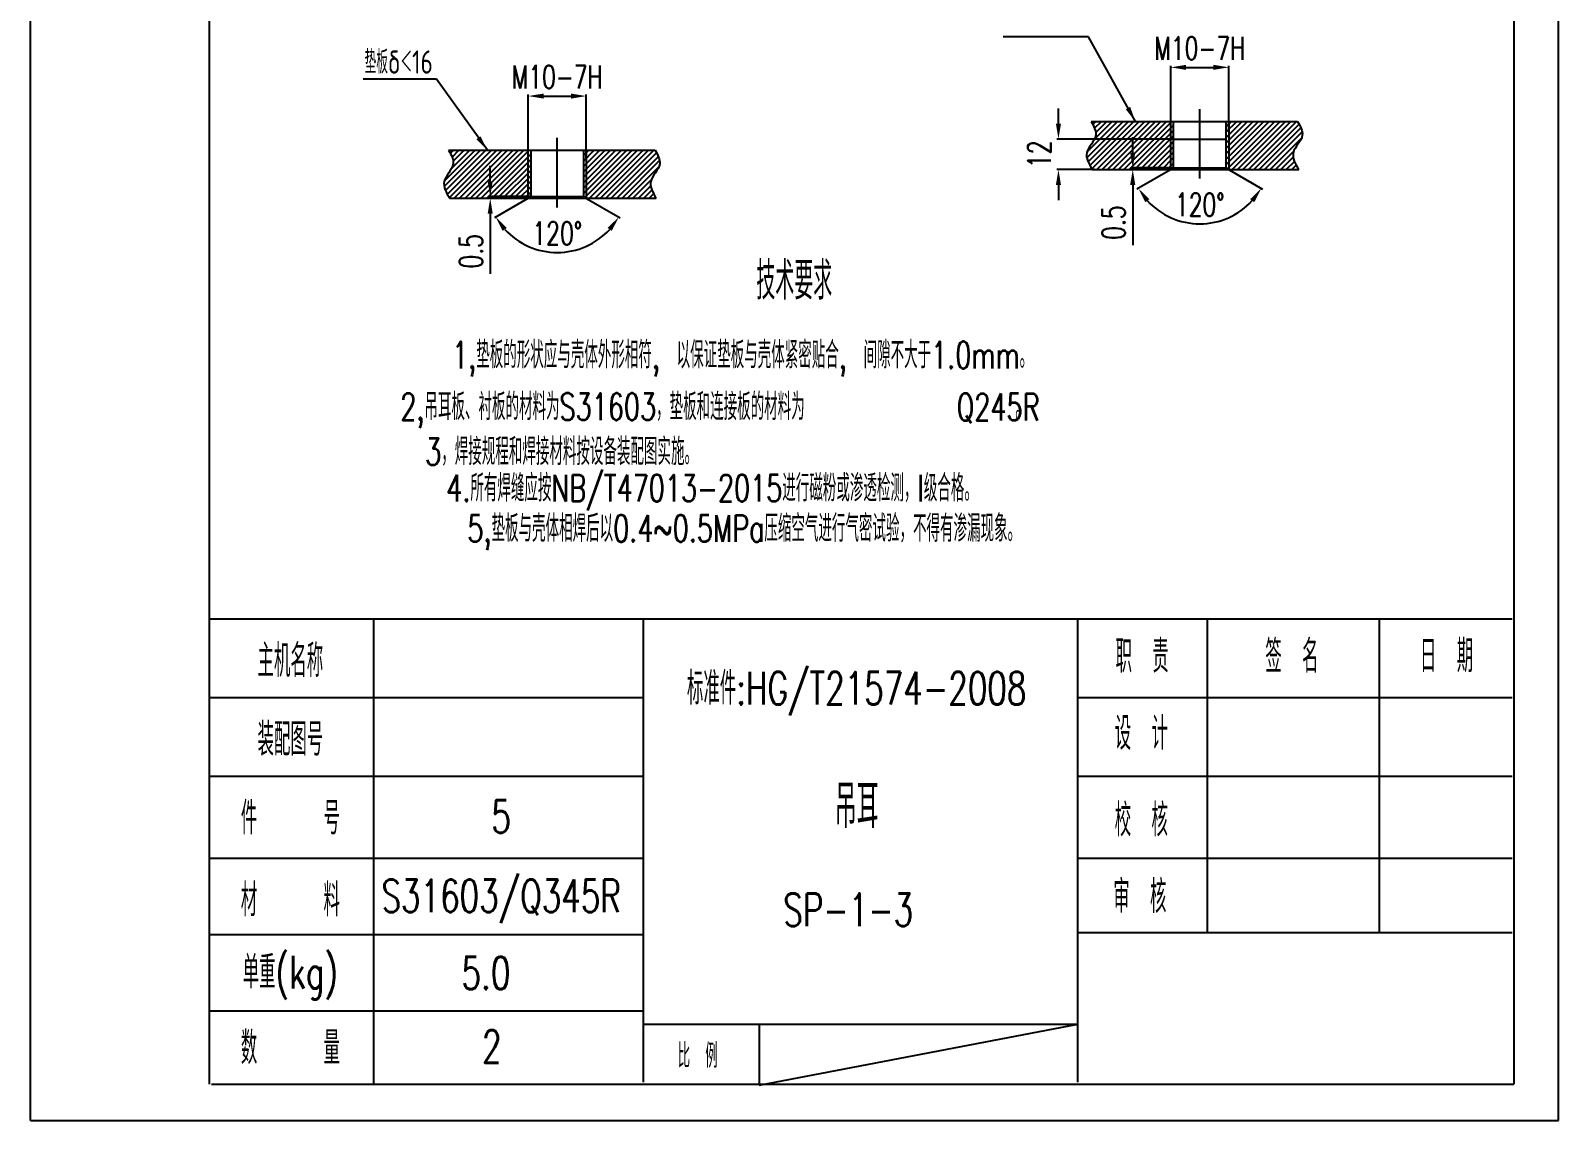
# Model space of a CAD drawing. Header units: millimetres. Extents: x 1541 to 38856, y -668 to 24805.
# Drawn here: x 34323 to 36318, y 17245 to 18667 of the extents above; entities that cross this region are included whole.
import ezdxf
from ezdxf.enums import TextEntityAlignment as Align

# ---------------------------------------------------------------- set-up
doc = ezdxf.new("R2010")
doc.units = ezdxf.units.MM
doc.linetypes.add('CENTER', pattern=[6.25, 5, -0.5, 0.25, -0.5])
doc.layers.add('1', color=2, linetype='Continuous')
doc.layers.add('2', color=1, linetype='Continuous')
doc.styles.add('HZ0', font='TXT.shx', dxfattribs={"width": 0.7, "bigfont": 'gbcbig.shx'})
doc.styles.get("Standard").update_dxf_attribs({"font": 'txt', "bigfont": 'gbcbig.shx'})
doc.dimstyles.get("Standard").update_dxf_attribs({"dimscale": 10, "dimtxt": 3, "dimasz": 2, "dimexe": 2, "dimexo": 0.0625, "dimgap": 1, "dimtad": 0, "dimtih": 1, "dimtoh": 1, "dimdec": 4, "dimzin": 0, "dimdsep": 46, "dimtxsty": 'Standard', "dimcen": 0.09, "dimadec": 0, "dimazin": 0, "dimtfac": 1, "dimtdec": 4, "dimtofl": 0, "dimtmove": 0, "dimatfit": 3, "dimfxl": 1, "dimtolj": 1, "dimtzin": 0, "dimarcsym": 0})

# ---------------------------------------------------------------- blocks, each defined once
blk = doc.blocks.new('*D180')
at = {"layer": '2', "color": 1, "lineweight": -2, "transparency": 16777216}
for p, q in [((35811.5, 18535.3), (35811.5, 18621.4)), ((35831.5, 18619.4), (35867.3, 18619.4)), ((35887.3, 18535.3), (35887.3, 18621.4))]:
    blk.add_line(p, q, dxfattribs=at)
at = {"layer": '2', "color": 1, "transparency": 16777216}
for points in [[(35831.5, 18622.7), (35831.5, 18616.1), (35811.5, 18619.4)], [(35867.3, 18622.7), (35867.3, 18616.1), (35887.3, 18619.4)]]:
    blk.add_solid(points, dxfattribs=at)
at = {"layer": 'Defpoints', "color": 0, "transparency": 16777216}
for p in [(35887.3, 18619.4), (35811.5, 18534.7), (35887.3, 18534.7)]:
    blk.add_point(p, dxfattribs=at)
at = {"layer": '2', "color": 1, "transparency": 16777216, "insert": (35849.4, 18644.4), "char_height": 30, "attachment_point": 5, "style": 'HZ0'}
blk.add_mtext('\\A1;M10-7H', dxfattribs=at)
blk = doc.blocks.new('*D181')
at = {"color": 1, "lineweight": -2, "transparency": 16777216}
for p, q in [((34923.1, 18470.7), (34923.1, 18490.7)), ((34975.8, 18450.7), (34921.1, 18450.7)), ((34972.1, 18448.5), (34921.1, 18448.5)), ((34923.1, 18428.5), (34923.1, 18350))]:
    blk.add_line(p, q, dxfattribs=at)
at = {"color": 1, "transparency": 16777216}
for points in [[(34919.8, 18470.7), (34926.4, 18470.7), (34923.1, 18450.7)], [(34919.8, 18428.5), (34926.4, 18428.5), (34923.1, 18448.5)]]:
    blk.add_solid(points, dxfattribs=at)
at = {"layer": 'Defpoints', "color": 0, "transparency": 16777216}
for p in [(34976.4, 18450.7), (34923.1, 18448.5), (34972.8, 18448.5)]:
    blk.add_point(p, dxfattribs=at)
at = {"color": 1, "transparency": 16777216, "insert": (34898.1, 18379.3), "char_height": 30, "attachment_point": 5, "rotation": 90, "style": 'HZ0'}
blk.add_mtext('\\A1;0.5', dxfattribs=at)
blk = doc.blocks.new('*D182')
at = {"color": 1, "lineweight": -2, "transparency": 16777216}
for p, q in [((34972.2, 18448.2), (34928.6, 18423)), ((35049, 18448.2), (35092.7, 18423))]:
    blk.add_line(p, q, dxfattribs=at)
blk.add_arc((35010.6, 18470.4), 92.7, 222.3793, 317.6207, dxfattribs=at)
at = {"color": 1, "transparency": 16777216}
for points in [[(34939.4, 18405.9), (34944.8, 18409.9), (34930.3, 18424)], [(35076.4, 18409.9), (35081.8, 18405.9), (35090.9, 18424)]]:
    blk.add_solid(points, dxfattribs=at)
at = {"layer": 'Defpoints', "color": 0, "transparency": 16777216}
for p in [(34976.4, 18450.7), (35044.8, 18450.7), (34972.8, 18448.5), (35048.5, 18448.5), (34978.9, 18383.3)]:
    blk.add_point(p, dxfattribs=at)
at = {"color": 1, "transparency": 16777216, "insert": (35010.6, 18402.7), "char_height": 30, "attachment_point": 5, "style": 'HZ0'}
blk.add_mtext('\\A1;120°', dxfattribs=at)
blk = doc.blocks.new('*D183')
at = {"layer": '2', "color": 1, "lineweight": -2, "transparency": 16777216}
for p, q in [((34972.8, 18497.8), (34972.8, 18583.9)), ((34992.8, 18581.9), (35028.5, 18581.9)), ((35048.5, 18497.8), (35048.5, 18583.9))]:
    blk.add_line(p, q, dxfattribs=at)
at = {"layer": '2', "color": 1, "transparency": 16777216}
for points in [[(34992.8, 18585.2), (34992.8, 18578.6), (34972.8, 18581.9)], [(35028.5, 18585.2), (35028.5, 18578.6), (35048.5, 18581.9)]]:
    blk.add_solid(points, dxfattribs=at)
at = {"layer": 'Defpoints', "color": 0, "transparency": 16777216}
for p in [(35048.5, 18581.9), (34972.8, 18497.2), (35048.5, 18497.2)]:
    blk.add_point(p, dxfattribs=at)
at = {"layer": '2', "color": 1, "transparency": 16777216, "insert": (35010.6, 18606.9), "char_height": 30, "attachment_point": 5, "style": 'HZ0'}
blk.add_mtext('\\A1;M10-7H', dxfattribs=at)
blk = doc.blocks.new('*D184')
at = {"color": 1, "lineweight": -2, "transparency": 16777216}
for p, q in [((35811, 18485.7), (35767.4, 18460.5)), ((35887.8, 18485.7), (35931.5, 18460.5))]:
    blk.add_line(p, q, dxfattribs=at)
blk.add_arc((35849.4, 18507.9), 92.7, 222.3793, 317.6207, dxfattribs=at)
at = {"color": 1, "transparency": 16777216}
for points in [[(35778.2, 18443.4), (35783.6, 18447.4), (35769.1, 18461.5)], [(35915.2, 18447.4), (35920.6, 18443.4), (35929.7, 18461.5)]]:
    blk.add_solid(points, dxfattribs=at)
at = {"layer": 'Defpoints', "color": 0, "transparency": 16777216}
for p in [(35811.5, 18486), (35815.2, 18488.2), (35883.6, 18488.2), (35887.3, 18486), (35817.7, 18420.8)]:
    blk.add_point(p, dxfattribs=at)
at = {"color": 1, "transparency": 16777216, "insert": (35849.4, 18440.2), "char_height": 30, "attachment_point": 5, "style": 'HZ0'}
blk.add_mtext('\\A1;120°', dxfattribs=at)
blk = doc.blocks.new('*D185')
at = {"color": 1, "lineweight": -2, "transparency": 16777216}
for p, q in [((35761.9, 18508.2), (35761.9, 18528.2)), ((35814.6, 18488.2), (35759.9, 18488.2)), ((35810.9, 18486), (35759.9, 18486)), ((35761.9, 18466), (35761.9, 18387.5))]:
    blk.add_line(p, q, dxfattribs=at)
at = {"color": 1, "transparency": 16777216}
for points in [[(35758.5, 18508.2), (35765.2, 18508.2), (35761.9, 18488.2)], [(35758.5, 18466), (35765.2, 18466), (35761.9, 18486)]]:
    blk.add_solid(points, dxfattribs=at)
at = {"layer": 'Defpoints', "color": 0, "transparency": 16777216}
for p in [(35761.9, 18486), (35811.5, 18486), (35815.2, 18488.2)]:
    blk.add_point(p, dxfattribs=at)
at = {"color": 1, "transparency": 16777216, "insert": (35736.9, 18416.8), "char_height": 30, "attachment_point": 5, "rotation": 90, "style": 'HZ0'}
blk.add_mtext('\\A1;0.5', dxfattribs=at)
blk = doc.blocks.new('*D186')
at = {"layer": '2', "color": 1, "lineweight": -2, "transparency": 16777216}
for p, q in [((35664.9, 18545.8), (35664.9, 18565.8)), ((35814.6, 18525.8), (35662.9, 18525.8)), ((35711.8, 18486), (35662.9, 18486)), ((35664.9, 18466), (35664.9, 18446))]:
    blk.add_line(p, q, dxfattribs=at)
at = {"layer": '2', "color": 1, "transparency": 16777216}
for points in [[(35661.6, 18545.8), (35668.2, 18545.8), (35664.9, 18525.8)], [(35661.6, 18466), (35668.2, 18466), (35664.9, 18486)]]:
    blk.add_solid(points, dxfattribs=at)
at = {"layer": 'Defpoints', "color": 0, "transparency": 16777216}
for p in [(35664.9, 18525.8), (35815.2, 18525.8), (35712.4, 18486)]:
    blk.add_point(p, dxfattribs=at)
at = {"layer": '2', "color": 1, "transparency": 16777216, "insert": (35639.9, 18505.9), "char_height": 30, "attachment_point": 5, "rotation": 90, "style": 'HZ0'}
blk.add_mtext('\\A1;12', dxfattribs=at)

msp = doc.modelspace()

# ---------------------------------------------------------------- hatches: boundary and pattern name
at = {"layer": '2'}
h = msp.add_hatch(dxfattribs=at)
h.set_pattern_fill('ANSI31', color=256, scale=40, style=0)
h.set_pattern_definition([(45, (27493.8023, 18700.7856), (-3.535534, 3.535534), [])])
edge = h.paths.add_edge_path()
edge.add_spline(control_points=[(35709.01, 18486.05), (35704.68, 18493.43), (35695.47, 18509.17), (35719.11, 18528.23), (35711, 18542.65), (35707.57, 18548.75)], knot_values=[0, 0, 0, 0, 22.8749329, 48.7252287, 67.7000853, 67.7000853, 67.7000853, 67.7000853], degree=3, periodic=0)
edge.add_line((35707.57, 18548.75), (35811.54, 18548.75))
edge.add_line((35811.54, 18548.75), (35811.54, 18486.05))
edge.add_line((35811.54, 18486.05), (35709.01, 18486.05))
h.paths.add_polyline_path([(35811.54, 18486.05), (35815.21, 18488.17), (35815.21, 18548.75), (35811.54, 18548.75)])
h.paths.add_polyline_path([(35883.61, 18488.17), (35887.28, 18486.05), (35887.28, 18548.75), (35883.61, 18548.75)])
edge = h.paths.add_edge_path()
edge.add_spline(control_points=[(35978.6, 18486.05), (35974.28, 18493.43), (35965.07, 18509.17), (35988.71, 18528.23), (35980.6, 18542.65), (35977.17, 18548.75)], knot_values=[0, 0, 0, 0, 22.8749329, 48.7252287, 67.7000853, 67.7000853, 67.7000853, 67.7000853], degree=3, periodic=0)
edge.add_line((35977.17, 18548.75), (35887.28, 18548.75))
edge.add_line((35887.28, 18548.75), (35887.28, 18486.05))
edge.add_line((35887.28, 18486.05), (35978.6, 18486.05))
h = msp.add_hatch(dxfattribs=at)
h.set_pattern_fill('ANSI31', color=256, scale=40, style=0)
h.set_pattern_definition([(45, (26655.0195, 18663.283), (-3.535534, 3.535534), [])])
edge = h.paths.add_edge_path()
edge.add_line((34972.75, 18511.25), (34868.79, 18511.25))
edge.add_spline(control_points=[(34868.79, 18511.25), (34872.22, 18505.15), (34880.33, 18490.73), (34856.69, 18471.66), (34865.9, 18455.93), (34870.23, 18448.55)], knot_values=[0, 0, 0, 0, 18.9748565, 44.8251524, 67.7000853, 67.7000853, 67.7000853, 67.7000853], degree=3, periodic=0)
edge.add_line((34870.23, 18448.55), (34972.75, 18448.55))
edge.add_line((34972.75, 18448.55), (34972.75, 18511.25))
h.paths.add_polyline_path([(34972.75, 18448.55), (34976.43, 18450.67), (34976.43, 18511.25), (34972.75, 18511.25)])
h.paths.add_polyline_path([(35044.82, 18450.67), (35048.5, 18448.55), (35048.5, 18511.25), (35044.82, 18511.25)])
edge = h.paths.add_edge_path()
edge.add_spline(control_points=[(35139.82, 18448.55), (35135.5, 18455.93), (35126.29, 18471.66), (35149.93, 18490.73), (35141.82, 18505.15), (35138.38, 18511.25)], knot_values=[0, 0, 0, 0, 22.8749329, 48.7252287, 67.7000853, 67.7000853, 67.7000853, 67.7000853], degree=3, periodic=0)
edge.add_line((35138.38, 18511.25), (35048.5, 18511.25))
edge.add_line((35048.5, 18511.25), (35048.5, 18448.55))
edge.add_line((35048.5, 18448.55), (35139.82, 18448.55))

# ---------------------------------------------------------------- linework, layer by layer
at = {"color": 0, "linetype": 'ByBlock', "ltscale": 0.5}
for p, q in [((34556.15, 20004.33), (34556.15, 17292.18)), ((36259.39, 20004.33), (36259.39, 17292.18)), ((34556.15, 17899.65), (36257.15, 17899.65)), ((34559.31, 17292.18), (36259.39, 17292.18))]:
    msp.add_line(p, q, dxfattribs=at)
at = {"color": 1, "linetype": 'CENTER', "ltscale": 0.2}
for p, q in [((35849.41, 18474.2), (35849.41, 18564.87)), ((35010.62, 18436.69), (35010.62, 18527.36))]:
    msp.add_line(p, q, dxfattribs=at)
for p, q in [((35707.57, 18548.75), (35977.17, 18548.75)), ((35815.21, 18488.17), (35815.21, 18548.75)), ((35883.61, 18548.75), (35883.61, 18488.17)), ((34868.79, 18511.25), (35138.38, 18511.25)), ((34976.43, 18450.67), (34976.43, 18511.25)), ((35044.82, 18511.25), (35044.82, 18450.67)), ((35814.59, 18525.79), (35883.61, 18525.79)), ((35709.01, 18486.05), (35978.6, 18486.05)), ((35811.54, 18486.05), (35815.21, 18488.17)), ((35815.21, 18488.17), (35883.61, 18488.17)), ((35887.28, 18486.05), (35883.61, 18488.17)), ((34972.75, 18448.55), (34976.43, 18450.67)), ((34976.43, 18450.67), (35044.82, 18450.67)), ((35048.5, 18448.55), (35044.82, 18450.67)), ((34870.23, 18448.55), (35139.82, 18448.55))]:
    msp.add_line(p, q)
at = {"color": 1, "linetype": 'ByBlock', "ltscale": 0.5}
msp.add_line((35274.18, 17290.88), (35690.15, 17370.45), dxfattribs=at)
at = {"layer": '1', "color": 1, "linetype": 'Continuous'}
for p, q in [((34323.06, 17244.93), (34323.06, 20098.83)), ((36317.62, 17244.93), (36317.62, 20098.83))]:
    msp.add_line(p, q, dxfattribs=at)
at = {"layer": '1', "color": 1, "linetype": 'ByBlock'}
for p, q in [((34771.22, 17290.88), (34771.22, 17899.65)), ((34556.15, 17796.88), (35123.15, 17796.88)), ((35690.15, 17796.88), (36257.15, 17796.88)), ((34556.15, 17694.1), (35123.15, 17694.1)), ((35690.15, 17694.1), (36257.15, 17694.1)), ((34556.15, 17587.43), (35123.15, 17587.43)), ((35690.15, 17587.43), (36257.15, 17587.43)), ((34556.15, 17487.8), (35123.15, 17487.8)), ((34556.15, 17388.17), (35123.15, 17388.17)), ((35274.18, 17370.45), (35274.18, 17290.88)), ((34323.06, 17244.93), (36317.62, 17244.93))]:
    msp.add_line(p, q, dxfattribs=at)
at = {"layer": '1', "color": 1, "linetype": 'ByBlock', "ltscale": 0.5}
for p, q in [((35859.21, 17899.65), (35859.21, 17490.12)), ((36083.47, 17899.65), (36083.47, 17490.12))]:
    msp.add_line(p, q, dxfattribs=at)
at = {"layer": '2'}
for p, q in [((35811.54, 18486.05), (35811.54, 18548.75)), ((35887.28, 18548.75), (35887.28, 18486.05)), ((34972.75, 18448.55), (34972.75, 18511.25)), ((35048.5, 18511.25), (35048.5, 18448.55))]:
    msp.add_line(p, q, dxfattribs=at)
at = {"layer": '2', "color": 1, "linetype": 'ByBlock'}
for p, q in [((35123.15, 17294.85), (35123.15, 17899.65)), ((35690.15, 17294.85), (35690.15, 17899.65)), ((35690.15, 17490.12), (36257.15, 17490.12)), ((35123.15, 17370.45), (35690.15, 17370.45))]:
    msp.add_line(p, q, dxfattribs=at)
at = {"layer": '2'}
for points in [[(35707.57, 18548.75), (35713.61, 18530.76), (35701.82, 18507.76), (35709.01, 18486.05)], [(35977.17, 18548.75), (35983.21, 18530.76), (35971.41, 18507.76), (35978.6, 18486.05)], [(34868.79, 18511.25), (34874.83, 18493.26), (34863.03, 18470.26), (34870.23, 18448.55)], [(35138.38, 18511.25), (35144.43, 18493.26), (35132.63, 18470.26), (35139.82, 18448.55)]]:
    msp.add_spline(points, degree=3, dxfattribs=at)

# ---------------------------------------------------------------- texts
at = {"layer": '1', "color": 1, "style": 'HZ0', "width": 0.7}
msp.add_text('垫板δ＜16', height=30.375, dxfattribs=at).set_placement((34803.63, 18627.87), align=Align.MIDDLE)
at = {"layer": '1', "color": 1, "linetype": 'ByBlock', "style": 'HZ0', "width": 0.7}
for s, height, p in [('技术要求', 49.14, (35320.02, 18343.46)), ('1,垫板的形状应与壳体外形相符, 以保证垫板与壳体紧密贴合, 间隙不大于1.0mm。', 35, (35252.6, 18240.66)), ('2,吊耳板、衬板的材料为S31603，垫板和连接板的材料为           。', 35, (35215.95, 18173)), ('3，焊接规程和焊接材料按设备装配图实施。', 35, (35016.31, 18119.21)), ('4.所有焊缝应按NB/T47013-2015进行磁粉或渗透检测，I级合格。', 35, (35212.73, 18067.73)), ('5,垫板与壳体相焊后以0.4~0.5MPa压缩空气进行气密试验，不得有渗漏现象。', 35, (35254.75, 18014.3)), ('职 责', 42.525, (35774.12, 17852.89)), ('签 名', 42.525, (35969.68, 17852.89)), ('日 期', 42.525, (36171.54, 17852.89)), ('主机名称', 42.525, (34662.26, 17847.18)), ('标准件:HG/T21574-2008', 42.525, (35401.56, 17805.96)), ('设 计', 42.525, (35773.1, 17752.1)), ('装配图号', 42.525, (34662.26, 17744.41)), ('吊耳', 56.7, (35401.56, 17656.28)), ('件   号', 42.525, (34662.26, 17641.64)), ('校 核', 42.525, (35773.1, 17639.29)), ('材   料', 42.525, (34662.26, 17534.96)), ('审 核', 42.525, (35771.15, 17539.42)), ('SP-1-3', 42.525, (35390.49, 17519.95)), ('单重(kg)', 42.525, (34662.26, 17435.33)), ('5.0', 42.525, (34917.55, 17437.38)), ('数   量', 42.525, (34662.26, 17341.74)), ('2', 42.52, (34925.2, 17341.39)), ('比 例', 31.752, (35194.02, 17331.04))]:
    msp.add_text(s, height=height, dxfattribs=at).set_placement(p, align=Align.MIDDLE)
at = {"layer": '1', "color": 3, "linetype": 'ByBlock', "style": 'HZ0', "width": 0.7}
for s, height, p in [('Q245R', 35, (35586.02, 18174.34)), ('5', 42.52, (34937.45, 17641.64)), ('S31603/Q345R', 42.525, (34937.45, 17534.96))]:
    msp.add_text(s, height=height, dxfattribs=at).set_placement(p, align=Align.MIDDLE)

# ---------------------------------------------------------------- dimensions: what is measured, and where the dimension line sits
for base, p1, p2, picture, middle in [((35761.87, 18486.05), (35815.21, 18488.17), (35811.54, 18486.05), '*D185', (35736.87, 18416.8)), ((34923.08, 18448.55), (34976.43, 18450.67), (34972.75, 18448.55), '*D181', (34898.08, 18379.3))]:
    dim = msp.add_linear_dim(base=base, p1=p1, p2=p2, angle=90, text='0.5', dimstyle='Standard', override={"dimexe": 0.2, "dimtad": 1, "dimtih": 0, "dimtoh": 0, "dimdec": 0, "dimtxsty": 'HZ0', "dimclrd": 1, "dimclre": 1, "dimclrt": 1, "dimtdec": 0})
    dim.commit()
    dim.dimension.update_dxf_attribs({"geometry": picture, "text_midpoint": middle})
for base, line1, line2, picture, middle in [((35817.69, 18420.76), ((35811.54, 18486.05), (35815.21, 18488.17)), ((35887.28, 18486.05), (35883.61, 18488.17)), '*D184', (35849.41, 18440.17)), ((34978.9, 18383.26), ((34972.75, 18448.55), (34976.43, 18450.67)), ((35048.5, 18448.55), (35044.82, 18450.67)), '*D182', (35010.62, 18402.66))]:
    dim = msp.add_angular_dim_2l(base=base, line1=line1, line2=line2, dimstyle='Standard', override={"dimexe": 0.2, "dimtad": 1, "dimtih": 0, "dimtoh": 0, "dimdec": 0, "dimtxsty": 'HZ0', "dimclrd": 1, "dimclre": 1, "dimclrt": 1, "dimtdec": 0})
    dim.commit()
    dim.dimension.update_dxf_attribs({"geometry": picture, "text_midpoint": middle})
at = {"layer": '2'}
for base, p1, p2, picture, middle in [((35887.28, 18619.39), (35811.54, 18534.65), (35887.28, 18534.65), '*D180', (35849.41, 18619.39)), ((35048.5, 18581.88), (34972.75, 18497.15), (35048.5, 18497.15), '*D183', (35010.62, 18581.88))]:
    dim = msp.add_linear_dim(base=base, p1=p1, p2=p2, text='M10-7H', dimstyle='Standard', override={"dimexe": 0.2, "dimtad": 1, "dimtih": 0, "dimtoh": 0, "dimdec": 0, "dimtxsty": 'HZ0', "dimclrd": 1, "dimclre": 1, "dimclrt": 1, "dimtdec": 0}, dxfattribs=at)
    dim.commit()
    dim.dimension.update_dxf_attribs({"geometry": picture, "text_midpoint": middle, "dimtype": 160})
dim = msp.add_linear_dim(base=(35664.9, 18525.79), p1=(35712.39, 18486.05), p2=(35815.21, 18525.79), angle=90, text='12', dimstyle='Standard', override={"dimexe": 0.2, "dimtad": 1, "dimtih": 0, "dimtoh": 0, "dimdec": 0, "dimtxsty": 'HZ0', "dimclrd": 1, "dimclre": 1, "dimclrt": 1, "dimtdec": 0}, dxfattribs=at)
dim.commit()
dim.dimension.update_dxf_attribs({"geometry": '*D186', "text_midpoint": (35664.9, 18505.92), "dimtype": 160})

# ---------------------------------------------------------------- leaders
for points in [[(35765.36, 18548.75), (35704.18, 18659.22), (35592.84, 18659.22)], [(34919.48, 18511.25), (34852.82, 18604.12), (34757.15, 18604.12)]]:
    msp.add_leader(points, dimstyle='Standard', override={"dimexe": 0.2, "dimgap": 1, "dimtad": 0, "dimtih": 0, "dimtoh": 0, "dimdec": 0, "dimtxsty": 'HZ0', "dimclrd": 1, "dimclre": 1, "dimclrt": 1, "dimtdec": 0})

doc.saveas('drawing.dxf')
